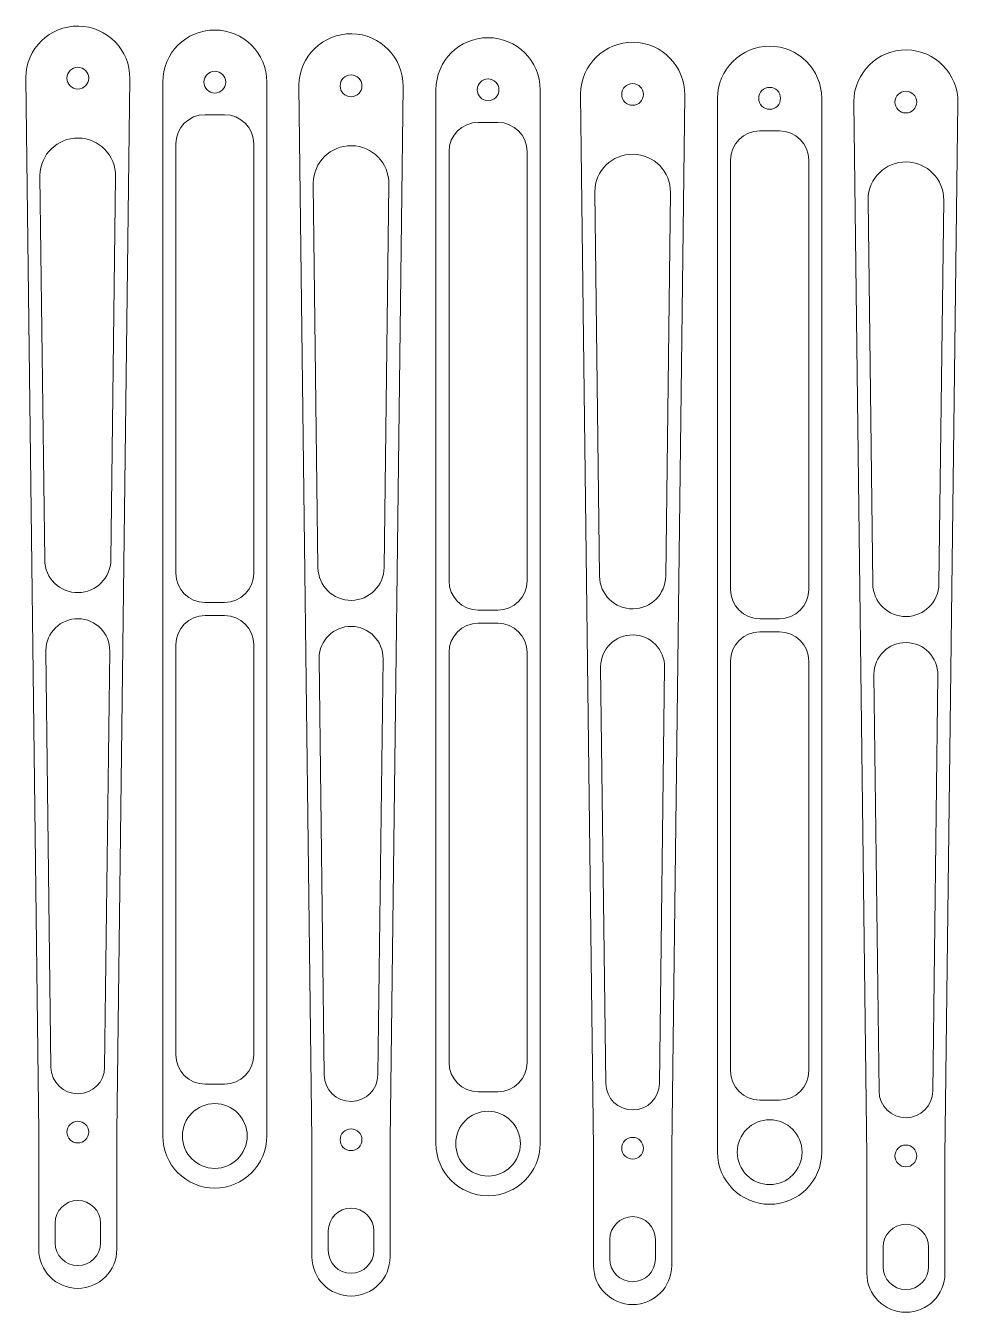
# Model space of a CAD drawing. Header units: inches. Extents: x 2 to 13.3, y -11.5 to -2.3.
# Drawn here: x 2.01 to 7.65, y -10.12 to -2.34 of the extents above; entities that cross this region are included whole.
import ezdxf

# ---------------------------------------------------------------- set-up
doc = ezdxf.new("R2010")
doc.units = ezdxf.units.IN
doc.header["$MEASUREMENT"] = 0
doc.layers.add('Layer 1', color=7, linetype='Continuous')

# ---------------------------------------------------------------- blocks, each defined once
blk = doc.blocks.new('block 94')
at = {"layer": 'Layer 1', "lineweight": 0}
blk.add_open_spline([(7.4036, -9.1766), (7.4036, -9.1401), (7.3741, -9.1106), (7.3376, -9.1106), (7.3012, -9.1106), (7.2717, -9.1401), (7.2717, -9.1766), (7.2717, -9.213), (7.3012, -9.2425), (7.3376, -9.2425), (7.3741, -9.2425), (7.4036, -9.213), (7.4036, -9.1766), (7.4036, -9.1766), (7.4036, -9.1766), (7.4036, -9.1766)], degree=3, knots=[0, 0, 0, 0, 1, 1, 1, 2, 2, 2, 3, 3, 3, 4, 4, 4, 5, 5, 5, 5], dxfattribs=at)
blk = doc.blocks.new('block 95')
at = {"layer": 'Layer 1', "lineweight": 0}
blk.add_open_spline([(7.4036, -2.8065), (7.4036, -2.7701), (7.3741, -2.7405), (7.3376, -2.7405), (7.3012, -2.7405), (7.2717, -2.7701), (7.2717, -2.8065), (7.2717, -2.8429), (7.3012, -2.8724), (7.3376, -2.8724), (7.3741, -2.8724), (7.4036, -2.8429), (7.4036, -2.8065), (7.4036, -2.8065), (7.4036, -2.8065), (7.4036, -2.8065)], degree=3, knots=[0, 0, 0, 0, 1, 1, 1, 2, 2, 2, 3, 3, 3, 4, 4, 4, 5, 5, 5, 5], dxfattribs=at)
blk = doc.blocks.new('block 96')
at = {"layer": 'Layer 1', "lineweight": 0}
blk.add_open_spline([(7.1374, -5.7184), (7.1388, -5.829), (7.2295, -5.9175), (7.3401, -5.9162), (7.4488, -5.9148), (7.5365, -5.8271), (7.5379, -5.7184)], degree=3, knots=[0, 0, 0, 0, 1, 1, 1, 2, 2, 2, 2], dxfattribs=at)
blk = doc.blocks.new('block 97')
at = {"layer": 'Layer 1', "lineweight": 0}
blk.add_lwpolyline([(7.5665, -3.3999), (7.5379, -5.7184)], dxfattribs=at)
blk = doc.blocks.new('block 98')
at = {"layer": 'Layer 1', "lineweight": 0}
blk.add_open_spline([(7.5665, -3.3999), (7.5681, -3.2734), (7.4669, -3.1697), (7.3405, -3.1681), (7.2141, -3.1666), (7.1103, -3.2678), (7.1087, -3.3942), (7.1087, -3.3961), (7.1087, -3.398), (7.1087, -3.3999)], degree=3, knots=[0, 0, 0, 0, 1, 1, 1, 2, 2, 2, 3, 3, 3, 3], dxfattribs=at)
blk = doc.blocks.new('block 99')
at = {"layer": 'Layer 1', "lineweight": 0}
blk.add_lwpolyline([(7.1374, -5.7184), (7.1087, -3.3999)], dxfattribs=at)
blk = doc.blocks.new('block 100')
at = {"layer": 'Layer 1', "lineweight": 0}
blk.add_open_spline([(7.1753, -8.7849), (7.1764, -8.8745), (7.25, -8.9463), (7.3396, -8.9452), (7.4277, -8.9441), (7.4989, -8.873), (7.5, -8.7849)], degree=3, knots=[0, 0, 0, 0, 1, 1, 1, 2, 2, 2, 2], dxfattribs=at)
blk = doc.blocks.new('block 101')
at = {"layer": 'Layer 1', "lineweight": 0}
blk.add_lwpolyline([(7.5311, -6.2695), (7.5, -8.7849)], dxfattribs=at)
blk = doc.blocks.new('block 102')
at = {"layer": 'Layer 1', "lineweight": 0}
blk.add_open_spline([(7.5311, -6.2695), (7.5324, -6.1627), (7.4469, -6.075), (7.34, -6.0737), (7.2332, -6.0723), (7.1455, -6.1579), (7.1442, -6.2647), (7.1442, -6.2663), (7.1442, -6.2679), (7.1442, -6.2695)], degree=3, knots=[0, 0, 0, 0, 1, 1, 1, 2, 2, 2, 3, 3, 3, 3], dxfattribs=at)
blk = doc.blocks.new('block 103')
at = {"layer": 'Layer 1', "lineweight": 0}
blk.add_lwpolyline([(7.1753, -8.7849), (7.1442, -6.2695)], dxfattribs=at)
blk = doc.blocks.new('block 104')
at = {"layer": 'Layer 1', "lineweight": 0}
blk.add_lwpolyline([(7.4754, -9.7277), (7.4754, -9.8459)], dxfattribs=at)
blk = doc.blocks.new('block 105')
at = {"layer": 'Layer 1', "lineweight": 0}
blk.add_open_spline([(7.1998, -9.8459), (7.1998, -9.922), (7.2615, -9.9836), (7.3376, -9.9836), (7.4137, -9.9836), (7.4754, -9.922), (7.4754, -9.8459)], degree=3, knots=[0, 0, 0, 0, 1, 1, 1, 2, 2, 2, 2], dxfattribs=at)
blk = doc.blocks.new('block 106')
at = {"layer": 'Layer 1', "lineweight": 0}
blk.add_lwpolyline([(7.1998, -9.8459), (7.1998, -9.7277)], dxfattribs=at)
blk = doc.blocks.new('block 107')
at = {"layer": 'Layer 1', "lineweight": 0}
blk.add_open_spline([(7.4754, -9.7277), (7.4754, -9.6516), (7.4137, -9.5899), (7.3376, -9.5899), (7.2615, -9.5899), (7.1998, -9.6516), (7.1998, -9.7277)], degree=3, knots=[0, 0, 0, 0, 1, 1, 1, 2, 2, 2, 2], dxfattribs=at)
blk = doc.blocks.new('block 108')
at = {"layer": 'Layer 1', "lineweight": 0}
blk.add_open_spline([(7.1014, -9.8852), (7.1014, -10.0157), (7.2072, -10.1214), (7.3376, -10.1214), (7.4681, -10.1214), (7.5739, -10.0157), (7.5739, -9.8852)], degree=3, knots=[0, 0, 0, 0, 1, 1, 1, 2, 2, 2, 2], dxfattribs=at)
blk = doc.blocks.new('block 109')
at = {"layer": 'Layer 1', "lineweight": 0}
blk.add_lwpolyline([(7.5739, -9.8852), (7.5739, -9.178)], dxfattribs=at)
blk = doc.blocks.new('block 110')
at = {"layer": 'Layer 1', "lineweight": 0}
blk.add_lwpolyline([(7.5739, -9.178), (7.6526, -2.8104)], dxfattribs=at)
blk = doc.blocks.new('block 111')
at = {"layer": 'Layer 1', "lineweight": 0}
blk.add_open_spline([(7.6526, -2.8104), (7.6547, -2.6364), (7.5155, -2.4937), (7.3415, -2.4915), (7.1676, -2.4894), (7.0249, -2.6286), (7.0227, -2.8026), (7.0227, -2.8052), (7.0227, -2.8078), (7.0227, -2.8104)], degree=3, knots=[0, 0, 0, 0, 1, 1, 1, 2, 2, 2, 3, 3, 3, 3], dxfattribs=at)
blk = doc.blocks.new('block 112')
at = {"layer": 'Layer 1', "lineweight": 0}
blk.add_lwpolyline([(7.0227, -2.8104), (7.1014, -9.178)], dxfattribs=at)
blk = doc.blocks.new('block 113')
at = {"layer": 'Layer 1', "lineweight": 0}
blk.add_lwpolyline([(7.1014, -9.178), (7.1014, -9.8852)], dxfattribs=at)
blk = doc.blocks.new('block 93')
at = {"layer": 'Layer 1'}
for name in ['block 111', 'block 95', 'block 112', 'block 110', 'block 98', 'block 99', 'block 97', 'block 96', 'block 102', 'block 103', 'block 101', 'block 100', 'block 94', 'block 113', 'block 109', 'block 107', 'block 106', 'block 104', 'block 105', 'block 108']:
    blk.add_blockref(name, (0, 0), dxfattribs=at)
blk = doc.blocks.new('block 184')
at = {"layer": 'Layer 1', "lineweight": 0}
blk.add_open_spline([(6.5796, -2.7837), (6.5796, -2.7473), (6.5501, -2.7178), (6.5137, -2.7178), (6.4772, -2.7178), (6.4477, -2.7473), (6.4477, -2.7837), (6.4477, -2.8201), (6.4772, -2.8497), (6.5137, -2.8497), (6.5501, -2.8497), (6.5796, -2.8201), (6.5796, -2.7837), (6.5796, -2.7837), (6.5796, -2.7837), (6.5796, -2.7837)], degree=3, knots=[0, 0, 0, 0, 1, 1, 1, 2, 2, 2, 3, 3, 3, 4, 4, 4, 5, 5, 5, 5], dxfattribs=at)
blk = doc.blocks.new('block 185')
at = {"layer": 'Layer 1', "lineweight": 0}
blk.add_open_spline([(6.7095, -9.1538), (6.7095, -9.0456), (6.6218, -8.9579), (6.5137, -8.9579), (6.4055, -8.9579), (6.3178, -9.0456), (6.3178, -9.1538), (6.3178, -9.2619), (6.4055, -9.3497), (6.5137, -9.3497), (6.6218, -9.3497), (6.7095, -9.2619), (6.7095, -9.1538), (6.7095, -9.1538), (6.7095, -9.1538), (6.7095, -9.1538)], degree=3, knots=[0, 0, 0, 0, 1, 1, 1, 2, 2, 2, 3, 3, 3, 4, 4, 4, 5, 5, 5, 5], dxfattribs=at)
blk = doc.blocks.new('block 186')
at = {"layer": 'Layer 1', "lineweight": 0}
blk.add_lwpolyline([(6.2774, -5.7522), (6.2774, -3.1577)], dxfattribs=at)
blk = doc.blocks.new('block 187')
at = {"layer": 'Layer 1', "lineweight": 0}
blk.add_open_spline([(6.4546, -2.9806), (6.3568, -2.9806), (6.2774, -3.0599), (6.2774, -3.1577)], degree=3, dxfattribs=at)
blk = doc.blocks.new('block 188')
at = {"layer": 'Layer 1', "lineweight": 0}
blk.add_lwpolyline([(6.4546, -2.9806), (6.5727, -2.9806)], dxfattribs=at)
blk = doc.blocks.new('block 189')
at = {"layer": 'Layer 1', "lineweight": 0}
blk.add_open_spline([(6.7499, -3.1577), (6.7499, -3.0599), (6.6706, -2.9806), (6.5727, -2.9806)], degree=3, dxfattribs=at)
blk = doc.blocks.new('block 190')
at = {"layer": 'Layer 1', "lineweight": 0}
blk.add_lwpolyline([(6.7499, -3.1577), (6.7499, -5.7522)], dxfattribs=at)
blk = doc.blocks.new('block 191')
at = {"layer": 'Layer 1', "lineweight": 0}
blk.add_open_spline([(6.5727, -5.9294), (6.6706, -5.9294), (6.7499, -5.8501), (6.7499, -5.7522)], degree=3, dxfattribs=at)
blk = doc.blocks.new('block 192')
at = {"layer": 'Layer 1', "lineweight": 0}
blk.add_lwpolyline([(6.5727, -5.9294), (6.4546, -5.9294)], dxfattribs=at)
blk = doc.blocks.new('block 193')
at = {"layer": 'Layer 1', "lineweight": 0}
blk.add_open_spline([(6.2774, -5.7522), (6.2774, -5.8501), (6.3568, -5.9294), (6.4546, -5.9294)], degree=3, dxfattribs=at)
blk = doc.blocks.new('block 194')
at = {"layer": 'Layer 1', "lineweight": 0}
blk.add_lwpolyline([(6.2774, -8.6626), (6.2774, -6.1853)], dxfattribs=at)
blk = doc.blocks.new('block 195')
at = {"layer": 'Layer 1', "lineweight": 0}
blk.add_open_spline([(6.4546, -6.0081), (6.3568, -6.0081), (6.2774, -6.0874), (6.2774, -6.1853)], degree=3, dxfattribs=at)
blk = doc.blocks.new('block 196')
at = {"layer": 'Layer 1', "lineweight": 0}
blk.add_lwpolyline([(6.4546, -6.0081), (6.5727, -6.0081)], dxfattribs=at)
blk = doc.blocks.new('block 197')
at = {"layer": 'Layer 1', "lineweight": 0}
blk.add_open_spline([(6.7499, -6.1853), (6.7499, -6.0874), (6.6706, -6.0081), (6.5727, -6.0081)], degree=3, dxfattribs=at)
blk = doc.blocks.new('block 198')
at = {"layer": 'Layer 1', "lineweight": 0}
blk.add_lwpolyline([(6.7499, -6.1853), (6.7499, -8.6626)], dxfattribs=at)
blk = doc.blocks.new('block 199')
at = {"layer": 'Layer 1', "lineweight": 0}
blk.add_open_spline([(6.5727, -8.8398), (6.6706, -8.8398), (6.7499, -8.7605), (6.7499, -8.6626)], degree=3, dxfattribs=at)
blk = doc.blocks.new('block 200')
at = {"layer": 'Layer 1', "lineweight": 0}
blk.add_lwpolyline([(6.5727, -8.8398), (6.4546, -8.8398)], dxfattribs=at)
blk = doc.blocks.new('block 201')
at = {"layer": 'Layer 1', "lineweight": 0}
blk.add_open_spline([(6.2774, -8.6626), (6.2774, -8.7605), (6.3568, -8.8398), (6.4546, -8.8398)], degree=3, dxfattribs=at)
blk = doc.blocks.new('block 202')
at = {"layer": 'Layer 1', "lineweight": 0}
blk.add_lwpolyline([(6.1987, -2.7837), (6.1987, -9.1538)], dxfattribs=at)
blk = doc.blocks.new('block 203')
at = {"layer": 'Layer 1', "lineweight": 0}
blk.add_open_spline([(6.1987, -9.1538), (6.1987, -9.3277), (6.3397, -9.4687), (6.5137, -9.4687), (6.6876, -9.4687), (6.8286, -9.3277), (6.8286, -9.1538)], degree=3, knots=[0, 0, 0, 0, 1, 1, 1, 2, 2, 2, 2], dxfattribs=at)
blk = doc.blocks.new('block 204')
at = {"layer": 'Layer 1', "lineweight": 0}
blk.add_lwpolyline([(6.8286, -9.1538), (6.8286, -2.7837)], dxfattribs=at)
blk = doc.blocks.new('block 205')
at = {"layer": 'Layer 1', "lineweight": 0}
blk.add_open_spline([(6.8286, -2.7837), (6.8286, -2.6098), (6.6876, -2.4687), (6.5137, -2.4687), (6.3397, -2.4687), (6.1987, -2.6098), (6.1987, -2.7837)], degree=3, knots=[0, 0, 0, 0, 1, 1, 1, 2, 2, 2, 2], dxfattribs=at)
blk = doc.blocks.new('block 183')
at = {"layer": 'Layer 1'}
for name in ['block 205', 'block 184', 'block 202', 'block 204', 'block 187', 'block 188', 'block 189', 'block 186', 'block 190', 'block 193', 'block 191', 'block 192', 'block 195', 'block 196', 'block 197', 'block 194', 'block 198', 'block 201', 'block 199', 'block 200', 'block 185', 'block 203']:
    blk.add_blockref(name, (0, 0), dxfattribs=at)
blk = doc.blocks.new('block 207')
at = {"layer": 'Layer 1', "lineweight": 0}
blk.add_open_spline([(5.7508, -9.1301), (5.7508, -9.0937), (5.7213, -9.0641), (5.6848, -9.0641), (5.6484, -9.0641), (5.6189, -9.0937), (5.6189, -9.1301), (5.6189, -9.1665), (5.6484, -9.196), (5.6848, -9.196), (5.7213, -9.196), (5.7508, -9.1665), (5.7508, -9.1301), (5.7508, -9.1301), (5.7508, -9.1301), (5.7508, -9.1301)], degree=3, knots=[0, 0, 0, 0, 1, 1, 1, 2, 2, 2, 3, 3, 3, 4, 4, 4, 5, 5, 5, 5], dxfattribs=at)
blk = doc.blocks.new('block 208')
at = {"layer": 'Layer 1', "lineweight": 0}
blk.add_open_spline([(5.7508, -2.76), (5.7508, -2.7236), (5.7213, -2.6941), (5.6848, -2.6941), (5.6484, -2.6941), (5.6189, -2.7236), (5.6189, -2.76), (5.6189, -2.7964), (5.6484, -2.826), (5.6848, -2.826), (5.7213, -2.826), (5.7508, -2.7964), (5.7508, -2.76), (5.7508, -2.76), (5.7508, -2.76), (5.7508, -2.76)], degree=3, knots=[0, 0, 0, 0, 1, 1, 1, 2, 2, 2, 3, 3, 3, 4, 4, 4, 5, 5, 5, 5], dxfattribs=at)
blk = doc.blocks.new('block 209')
at = {"layer": 'Layer 1', "lineweight": 0}
blk.add_open_spline([(5.4846, -5.6719), (5.486, -5.7825), (5.5767, -5.8711), (5.6873, -5.8697), (5.796, -5.8684), (5.8837, -5.7806), (5.8851, -5.6719)], degree=3, knots=[0, 0, 0, 0, 1, 1, 1, 2, 2, 2, 2], dxfattribs=at)
blk = doc.blocks.new('block 210')
at = {"layer": 'Layer 1', "lineweight": 0}
blk.add_lwpolyline([(5.9138, -3.3534), (5.8851, -5.6719)], dxfattribs=at)
blk = doc.blocks.new('block 211')
at = {"layer": 'Layer 1', "lineweight": 0}
blk.add_open_spline([(5.9138, -3.3534), (5.9153, -3.227), (5.8141, -3.1232), (5.6877, -3.1217), (5.5613, -3.1201), (5.4575, -3.2213), (5.4559, -3.3477), (5.4559, -3.3496), (5.4559, -3.3515), (5.4559, -3.3534)], degree=3, knots=[0, 0, 0, 0, 1, 1, 1, 2, 2, 2, 3, 3, 3, 3], dxfattribs=at)
blk = doc.blocks.new('block 212')
at = {"layer": 'Layer 1', "lineweight": 0}
blk.add_lwpolyline([(5.4846, -5.6719), (5.4559, -3.3534)], dxfattribs=at)
blk = doc.blocks.new('block 213')
at = {"layer": 'Layer 1', "lineweight": 0}
blk.add_open_spline([(5.5225, -8.7384), (5.5236, -8.828), (5.5972, -8.8998), (5.6868, -8.8987), (5.7749, -8.8976), (5.8461, -8.8265), (5.8472, -8.7384)], degree=3, knots=[0, 0, 0, 0, 1, 1, 1, 2, 2, 2, 2], dxfattribs=at)
blk = doc.blocks.new('block 214')
at = {"layer": 'Layer 1', "lineweight": 0}
blk.add_lwpolyline([(5.8783, -6.223), (5.8472, -8.7384)], dxfattribs=at)
blk = doc.blocks.new('block 215')
at = {"layer": 'Layer 1', "lineweight": 0}
blk.add_open_spline([(5.8783, -6.223), (5.8796, -6.1162), (5.7941, -6.0285), (5.6872, -6.0272), (5.5804, -6.0259), (5.4927, -6.1114), (5.4914, -6.2182), (5.4914, -6.2198), (5.4914, -6.2214), (5.4914, -6.223)], degree=3, knots=[0, 0, 0, 0, 1, 1, 1, 2, 2, 2, 3, 3, 3, 3], dxfattribs=at)
blk = doc.blocks.new('block 216')
at = {"layer": 'Layer 1', "lineweight": 0}
blk.add_lwpolyline([(5.5225, -8.7384), (5.4914, -6.223)], dxfattribs=at)
blk = doc.blocks.new('block 217')
at = {"layer": 'Layer 1', "lineweight": 0}
blk.add_lwpolyline([(5.8226, -9.6813), (5.8226, -9.7994)], dxfattribs=at)
blk = doc.blocks.new('block 218')
at = {"layer": 'Layer 1', "lineweight": 0}
blk.add_open_spline([(5.547, -9.7994), (5.547, -9.8755), (5.6087, -9.9372), (5.6848, -9.9372), (5.7609, -9.9372), (5.8226, -9.8755), (5.8226, -9.7994)], degree=3, knots=[0, 0, 0, 0, 1, 1, 1, 2, 2, 2, 2], dxfattribs=at)
blk = doc.blocks.new('block 219')
at = {"layer": 'Layer 1', "lineweight": 0}
blk.add_lwpolyline([(5.547, -9.7994), (5.547, -9.6813)], dxfattribs=at)
blk = doc.blocks.new('block 220')
at = {"layer": 'Layer 1', "lineweight": 0}
blk.add_open_spline([(5.8226, -9.6813), (5.8226, -9.6052), (5.7609, -9.5435), (5.6848, -9.5435), (5.6087, -9.5435), (5.547, -9.6052), (5.547, -9.6813)], degree=3, knots=[0, 0, 0, 0, 1, 1, 1, 2, 2, 2, 2], dxfattribs=at)
blk = doc.blocks.new('block 221')
at = {"layer": 'Layer 1', "lineweight": 0}
blk.add_open_spline([(5.4486, -9.8387), (5.4486, -9.9692), (5.5544, -10.075), (5.6848, -10.075), (5.8153, -10.075), (5.9211, -9.9692), (5.9211, -9.8387)], degree=3, knots=[0, 0, 0, 0, 1, 1, 1, 2, 2, 2, 2], dxfattribs=at)
blk = doc.blocks.new('block 222')
at = {"layer": 'Layer 1', "lineweight": 0}
blk.add_lwpolyline([(5.9211, -9.8387), (5.9211, -9.1316)], dxfattribs=at)
blk = doc.blocks.new('block 223')
at = {"layer": 'Layer 1', "lineweight": 0}
blk.add_lwpolyline([(5.9211, -9.1316), (5.9998, -2.7639)], dxfattribs=at)
blk = doc.blocks.new('block 224')
at = {"layer": 'Layer 1', "lineweight": 0}
blk.add_open_spline([(5.9998, -2.7639), (6.0019, -2.59), (5.8627, -2.4472), (5.6887, -2.4451), (5.5148, -2.4429), (5.3721, -2.5822), (5.3699, -2.7561), (5.3699, -2.7587), (5.3699, -2.7613), (5.3699, -2.7639)], degree=3, knots=[0, 0, 0, 0, 1, 1, 1, 2, 2, 2, 3, 3, 3, 3], dxfattribs=at)
blk = doc.blocks.new('block 225')
at = {"layer": 'Layer 1', "lineweight": 0}
blk.add_lwpolyline([(5.3699, -2.7639), (5.4486, -9.1316)], dxfattribs=at)
blk = doc.blocks.new('block 226')
at = {"layer": 'Layer 1', "lineweight": 0}
blk.add_lwpolyline([(5.4486, -9.1316), (5.4486, -9.8387)], dxfattribs=at)
blk = doc.blocks.new('block 206')
at = {"layer": 'Layer 1'}
for name in ['block 224', 'block 208', 'block 225', 'block 223', 'block 211', 'block 212', 'block 210', 'block 209', 'block 215', 'block 216', 'block 214', 'block 213', 'block 207', 'block 226', 'block 222', 'block 220', 'block 219', 'block 217', 'block 221', 'block 218']:
    blk.add_blockref(name, (0, 0), dxfattribs=at)
blk = doc.blocks.new('block 267')
at = {"layer": 'Layer 1', "lineweight": 0}
blk.add_open_spline([(4.8764, -2.7322), (4.8764, -2.6958), (4.8468, -2.6663), (4.8104, -2.6663), (4.774, -2.6663), (4.7445, -2.6958), (4.7445, -2.7322), (4.7445, -2.7686), (4.774, -2.7982), (4.8104, -2.7982), (4.8468, -2.7982), (4.8764, -2.7686), (4.8764, -2.7322), (4.8764, -2.7322), (4.8764, -2.7322), (4.8764, -2.7322)], degree=3, knots=[0, 0, 0, 0, 1, 1, 1, 2, 2, 2, 3, 3, 3, 4, 4, 4, 5, 5, 5, 5], dxfattribs=at)
blk = doc.blocks.new('block 268')
at = {"layer": 'Layer 1', "lineweight": 0}
blk.add_open_spline([(5.0063, -9.1023), (5.0063, -8.9941), (4.9186, -8.9064), (4.8104, -8.9064), (4.7022, -8.9064), (4.6146, -8.9941), (4.6146, -9.1023), (4.6146, -9.2105), (4.7022, -9.2982), (4.8104, -9.2982), (4.9186, -9.2982), (5.0063, -9.2105), (5.0063, -9.1023), (5.0063, -9.1023), (5.0063, -9.1023), (5.0063, -9.1023)], degree=3, knots=[0, 0, 0, 0, 1, 1, 1, 2, 2, 2, 3, 3, 3, 4, 4, 4, 5, 5, 5, 5], dxfattribs=at)
blk = doc.blocks.new('block 269')
at = {"layer": 'Layer 1', "lineweight": 0}
blk.add_lwpolyline([(4.5742, -5.7007), (4.5742, -3.1062)], dxfattribs=at)
blk = doc.blocks.new('block 270')
at = {"layer": 'Layer 1', "lineweight": 0}
blk.add_open_spline([(4.7514, -2.9291), (4.6535, -2.9291), (4.5742, -3.0084), (4.5742, -3.1062)], degree=3, dxfattribs=at)
blk = doc.blocks.new('block 271')
at = {"layer": 'Layer 1', "lineweight": 0}
blk.add_lwpolyline([(4.7514, -2.9291), (4.8695, -2.9291)], dxfattribs=at)
blk = doc.blocks.new('block 272')
at = {"layer": 'Layer 1', "lineweight": 0}
blk.add_open_spline([(5.0466, -3.1062), (5.0466, -3.0084), (4.9673, -2.9291), (4.8695, -2.9291)], degree=3, dxfattribs=at)
blk = doc.blocks.new('block 273')
at = {"layer": 'Layer 1', "lineweight": 0}
blk.add_lwpolyline([(5.0466, -3.1062), (5.0466, -5.7007)], dxfattribs=at)
blk = doc.blocks.new('block 274')
at = {"layer": 'Layer 1', "lineweight": 0}
blk.add_open_spline([(4.8695, -5.8779), (4.9673, -5.8779), (5.0466, -5.7986), (5.0466, -5.7007)], degree=3, dxfattribs=at)
blk = doc.blocks.new('block 275')
at = {"layer": 'Layer 1', "lineweight": 0}
blk.add_lwpolyline([(4.8695, -5.8779), (4.7514, -5.8779)], dxfattribs=at)
blk = doc.blocks.new('block 276')
at = {"layer": 'Layer 1', "lineweight": 0}
blk.add_open_spline([(4.5742, -5.7007), (4.5742, -5.7986), (4.6535, -5.8779), (4.7514, -5.8779)], degree=3, dxfattribs=at)
blk = doc.blocks.new('block 277')
at = {"layer": 'Layer 1', "lineweight": 0}
blk.add_lwpolyline([(4.5742, -8.6112), (4.5742, -6.1338)], dxfattribs=at)
blk = doc.blocks.new('block 278')
at = {"layer": 'Layer 1', "lineweight": 0}
blk.add_open_spline([(4.7514, -5.9566), (4.6535, -5.9566), (4.5742, -6.036), (4.5742, -6.1338)], degree=3, dxfattribs=at)
blk = doc.blocks.new('block 279')
at = {"layer": 'Layer 1', "lineweight": 0}
blk.add_lwpolyline([(4.7514, -5.9566), (4.8695, -5.9566)], dxfattribs=at)
blk = doc.blocks.new('block 280')
at = {"layer": 'Layer 1', "lineweight": 0}
blk.add_open_spline([(5.0466, -6.1338), (5.0466, -6.036), (4.9673, -5.9566), (4.8695, -5.9566)], degree=3, dxfattribs=at)
blk = doc.blocks.new('block 281')
at = {"layer": 'Layer 1', "lineweight": 0}
blk.add_lwpolyline([(5.0466, -6.1338), (5.0466, -8.6112)], dxfattribs=at)
blk = doc.blocks.new('block 282')
at = {"layer": 'Layer 1', "lineweight": 0}
blk.add_open_spline([(4.8695, -8.7883), (4.9673, -8.7883), (5.0466, -8.709), (5.0466, -8.6112)], degree=3, dxfattribs=at)
blk = doc.blocks.new('block 283')
at = {"layer": 'Layer 1', "lineweight": 0}
blk.add_lwpolyline([(4.8695, -8.7883), (4.7514, -8.7883)], dxfattribs=at)
blk = doc.blocks.new('block 284')
at = {"layer": 'Layer 1', "lineweight": 0}
blk.add_open_spline([(4.5742, -8.6112), (4.5742, -8.709), (4.6535, -8.7883), (4.7514, -8.7883)], degree=3, dxfattribs=at)
blk = doc.blocks.new('block 285')
at = {"layer": 'Layer 1', "lineweight": 0}
blk.add_lwpolyline([(4.4955, -2.7322), (4.4955, -9.1023)], dxfattribs=at)
blk = doc.blocks.new('block 286')
at = {"layer": 'Layer 1', "lineweight": 0}
blk.add_open_spline([(4.4955, -9.1023), (4.4955, -9.2762), (4.6365, -9.4172), (4.8104, -9.4172), (4.9844, -9.4172), (5.1254, -9.2762), (5.1254, -9.1023)], degree=3, knots=[0, 0, 0, 0, 1, 1, 1, 2, 2, 2, 2], dxfattribs=at)
blk = doc.blocks.new('block 287')
at = {"layer": 'Layer 1', "lineweight": 0}
blk.add_lwpolyline([(5.1254, -9.1023), (5.1254, -2.7322)], dxfattribs=at)
blk = doc.blocks.new('block 288')
at = {"layer": 'Layer 1', "lineweight": 0}
blk.add_open_spline([(5.1254, -2.7322), (5.1254, -2.5583), (4.9844, -2.4173), (4.8104, -2.4173), (4.6365, -2.4173), (4.4955, -2.5583), (4.4955, -2.7322)], degree=3, knots=[0, 0, 0, 0, 1, 1, 1, 2, 2, 2, 2], dxfattribs=at)
blk = doc.blocks.new('block 266')
at = {"layer": 'Layer 1'}
for name in ['block 288', 'block 267', 'block 285', 'block 287', 'block 270', 'block 271', 'block 272', 'block 269', 'block 273', 'block 276', 'block 274', 'block 275', 'block 278', 'block 279', 'block 280', 'block 277', 'block 281', 'block 284', 'block 282', 'block 283', 'block 268', 'block 286']:
    blk.add_blockref(name, (0, 0), dxfattribs=at)
blk = doc.blocks.new('block 319')
at = {"layer": 'Layer 1', "lineweight": 0}
blk.add_open_spline([(4.0476, -9.0786), (4.0476, -9.0422), (4.018, -9.0127), (3.9816, -9.0127), (3.9452, -9.0127), (3.9157, -9.0422), (3.9157, -9.0786), (3.9157, -9.115), (3.9452, -9.1445), (3.9816, -9.1445), (4.018, -9.1445), (4.0476, -9.115), (4.0476, -9.0786), (4.0476, -9.0786), (4.0476, -9.0786), (4.0476, -9.0786)], degree=3, knots=[0, 0, 0, 0, 1, 1, 1, 2, 2, 2, 3, 3, 3, 4, 4, 4, 5, 5, 5, 5], dxfattribs=at)
blk = doc.blocks.new('block 320')
at = {"layer": 'Layer 1', "lineweight": 0}
blk.add_open_spline([(4.0476, -2.7085), (4.0476, -2.6721), (4.018, -2.6426), (3.9816, -2.6426), (3.9452, -2.6426), (3.9157, -2.6721), (3.9157, -2.7085), (3.9157, -2.7449), (3.9452, -2.7745), (3.9816, -2.7745), (4.018, -2.7745), (4.0476, -2.7449), (4.0476, -2.7085), (4.0476, -2.7085), (4.0476, -2.7085), (4.0476, -2.7085)], degree=3, knots=[0, 0, 0, 0, 1, 1, 1, 2, 2, 2, 3, 3, 3, 4, 4, 4, 5, 5, 5, 5], dxfattribs=at)
blk = doc.blocks.new('block 321')
at = {"layer": 'Layer 1', "lineweight": 0}
blk.add_open_spline([(3.7814, -5.6205), (3.7827, -5.7311), (3.8735, -5.8196), (3.9841, -5.8182), (4.0927, -5.8169), (4.1805, -5.7291), (4.1819, -5.6205)], degree=3, knots=[0, 0, 0, 0, 1, 1, 1, 2, 2, 2, 2], dxfattribs=at)
blk = doc.blocks.new('block 322')
at = {"layer": 'Layer 1', "lineweight": 0}
blk.add_lwpolyline([(4.2105, -3.3019), (4.1819, -5.6205)], dxfattribs=at)
blk = doc.blocks.new('block 323')
at = {"layer": 'Layer 1', "lineweight": 0}
blk.add_open_spline([(4.2105, -3.3019), (4.2121, -3.1755), (4.1109, -3.0717), (3.9844, -3.0702), (3.858, -3.0686), (3.7543, -3.1698), (3.7527, -3.2962), (3.7527, -3.2981), (3.7527, -3.3), (3.7527, -3.3019)], degree=3, knots=[0, 0, 0, 0, 1, 1, 1, 2, 2, 2, 3, 3, 3, 3], dxfattribs=at)
blk = doc.blocks.new('block 324')
at = {"layer": 'Layer 1', "lineweight": 0}
blk.add_lwpolyline([(3.7814, -5.6205), (3.7527, -3.3019)], dxfattribs=at)
blk = doc.blocks.new('block 325')
at = {"layer": 'Layer 1', "lineweight": 0}
blk.add_open_spline([(3.8193, -8.6869), (3.8204, -8.7766), (3.894, -8.8483), (3.9836, -8.8472), (4.0717, -8.8462), (4.1428, -8.775), (4.144, -8.6869)], degree=3, knots=[0, 0, 0, 0, 1, 1, 1, 2, 2, 2, 2], dxfattribs=at)
blk = doc.blocks.new('block 326')
at = {"layer": 'Layer 1', "lineweight": 0}
blk.add_lwpolyline([(4.175, -6.1716), (4.144, -8.6869)], dxfattribs=at)
blk = doc.blocks.new('block 327')
at = {"layer": 'Layer 1', "lineweight": 0}
blk.add_open_spline([(4.175, -6.1716), (4.1764, -6.0647), (4.0908, -5.9771), (3.984, -5.9757), (3.8772, -5.9744), (3.7895, -6.0599), (3.7882, -6.1668), (3.7882, -6.1684), (3.7882, -6.17), (3.7882, -6.1716)], degree=3, knots=[0, 0, 0, 0, 1, 1, 1, 2, 2, 2, 3, 3, 3, 3], dxfattribs=at)
blk = doc.blocks.new('block 328')
at = {"layer": 'Layer 1', "lineweight": 0}
blk.add_lwpolyline([(3.8193, -8.6869), (3.7882, -6.1716)], dxfattribs=at)
blk = doc.blocks.new('block 329')
at = {"layer": 'Layer 1', "lineweight": 0}
blk.add_lwpolyline([(4.1194, -9.6298), (4.1194, -9.7479)], dxfattribs=at)
blk = doc.blocks.new('block 330')
at = {"layer": 'Layer 1', "lineweight": 0}
blk.add_open_spline([(3.8438, -9.7479), (3.8438, -9.824), (3.9055, -9.8857), (3.9816, -9.8857), (4.0577, -9.8857), (4.1194, -9.824), (4.1194, -9.7479)], degree=3, knots=[0, 0, 0, 0, 1, 1, 1, 2, 2, 2, 2], dxfattribs=at)
blk = doc.blocks.new('block 331')
at = {"layer": 'Layer 1', "lineweight": 0}
blk.add_lwpolyline([(3.8438, -9.7479), (3.8438, -9.6298)], dxfattribs=at)
blk = doc.blocks.new('block 332')
at = {"layer": 'Layer 1', "lineweight": 0}
blk.add_open_spline([(4.1194, -9.6298), (4.1194, -9.5537), (4.0577, -9.492), (3.9816, -9.492), (3.9055, -9.492), (3.8438, -9.5537), (3.8438, -9.6298)], degree=3, knots=[0, 0, 0, 0, 1, 1, 1, 2, 2, 2, 2], dxfattribs=at)
blk = doc.blocks.new('block 333')
at = {"layer": 'Layer 1', "lineweight": 0}
blk.add_open_spline([(3.7454, -9.7873), (3.7454, -9.9177), (3.8512, -10.0235), (3.9816, -10.0235), (4.1121, -10.0235), (4.2178, -9.9177), (4.2178, -9.7873)], degree=3, knots=[0, 0, 0, 0, 1, 1, 1, 2, 2, 2, 2], dxfattribs=at)
blk = doc.blocks.new('block 334')
at = {"layer": 'Layer 1', "lineweight": 0}
blk.add_lwpolyline([(4.2178, -9.7873), (4.2178, -9.0801)], dxfattribs=at)
blk = doc.blocks.new('block 335')
at = {"layer": 'Layer 1', "lineweight": 0}
blk.add_lwpolyline([(4.2178, -9.0801), (4.2965, -2.7124)], dxfattribs=at)
blk = doc.blocks.new('block 336')
at = {"layer": 'Layer 1', "lineweight": 0}
blk.add_open_spline([(4.2965, -2.7124), (4.2987, -2.5385), (4.1595, -2.3957), (3.9855, -2.3936), (3.8116, -2.3914), (3.6688, -2.5307), (3.6667, -2.7046), (3.6666, -2.7072), (3.6666, -2.7098), (3.6667, -2.7124)], degree=3, knots=[0, 0, 0, 0, 1, 1, 1, 2, 2, 2, 3, 3, 3, 3], dxfattribs=at)
blk = doc.blocks.new('block 337')
at = {"layer": 'Layer 1', "lineweight": 0}
blk.add_lwpolyline([(3.6667, -2.7124), (3.7454, -9.0801)], dxfattribs=at)
blk = doc.blocks.new('block 338')
at = {"layer": 'Layer 1', "lineweight": 0}
blk.add_lwpolyline([(3.7454, -9.0801), (3.7454, -9.7873)], dxfattribs=at)
blk = doc.blocks.new('block 318')
at = {"layer": 'Layer 1'}
for name in ['block 336', 'block 320', 'block 337', 'block 335', 'block 323', 'block 324', 'block 322', 'block 321', 'block 327', 'block 328', 'block 326', 'block 325', 'block 319', 'block 338', 'block 334', 'block 332', 'block 331', 'block 329', 'block 333', 'block 330']:
    blk.add_blockref(name, (0, 0), dxfattribs=at)
blk = doc.blocks.new('block 409')
at = {"layer": 'Layer 1', "lineweight": 0}
blk.add_open_spline([(3.2236, -2.6857), (3.2236, -2.6493), (3.194, -2.6198), (3.1576, -2.6198), (3.1212, -2.6198), (3.0917, -2.6493), (3.0917, -2.6857), (3.0917, -2.7222), (3.1212, -2.7517), (3.1576, -2.7517), (3.194, -2.7517), (3.2236, -2.7222), (3.2236, -2.6857), (3.2236, -2.6857), (3.2236, -2.6857), (3.2236, -2.6857)], degree=3, knots=[0, 0, 0, 0, 1, 1, 1, 2, 2, 2, 3, 3, 3, 4, 4, 4, 5, 5, 5, 5], dxfattribs=at)
blk = doc.blocks.new('block 410')
at = {"layer": 'Layer 1', "lineweight": 0}
blk.add_open_spline([(3.3535, -9.0558), (3.3535, -8.9477), (3.2658, -8.86), (3.1576, -8.86), (3.0494, -8.86), (2.9617, -8.9477), (2.9617, -9.0558), (2.9617, -9.164), (3.0494, -9.2517), (3.1576, -9.2517), (3.2658, -9.2517), (3.3535, -9.164), (3.3535, -9.0558), (3.3535, -9.0558), (3.3535, -9.0558), (3.3535, -9.0558)], degree=3, knots=[0, 0, 0, 0, 1, 1, 1, 2, 2, 2, 3, 3, 3, 4, 4, 4, 5, 5, 5, 5], dxfattribs=at)
blk = doc.blocks.new('block 411')
at = {"layer": 'Layer 1', "lineweight": 0}
blk.add_lwpolyline([(2.9214, -5.6543), (2.9214, -3.0598)], dxfattribs=at)
blk = doc.blocks.new('block 412')
at = {"layer": 'Layer 1', "lineweight": 0}
blk.add_open_spline([(3.0986, -2.8826), (3.0007, -2.8826), (2.9214, -2.9619), (2.9214, -3.0598)], degree=3, dxfattribs=at)
blk = doc.blocks.new('block 413')
at = {"layer": 'Layer 1', "lineweight": 0}
blk.add_lwpolyline([(3.0986, -2.8826), (3.2167, -2.8826)], dxfattribs=at)
blk = doc.blocks.new('block 414')
at = {"layer": 'Layer 1', "lineweight": 0}
blk.add_open_spline([(3.3939, -3.0598), (3.3939, -2.9619), (3.3145, -2.8826), (3.2167, -2.8826)], degree=3, dxfattribs=at)
blk = doc.blocks.new('block 415')
at = {"layer": 'Layer 1', "lineweight": 0}
blk.add_lwpolyline([(3.3939, -3.0598), (3.3939, -5.6543)], dxfattribs=at)
blk = doc.blocks.new('block 416')
at = {"layer": 'Layer 1', "lineweight": 0}
blk.add_open_spline([(3.2167, -5.8314), (3.3145, -5.8314), (3.3939, -5.7521), (3.3939, -5.6543)], degree=3, dxfattribs=at)
blk = doc.blocks.new('block 417')
at = {"layer": 'Layer 1', "lineweight": 0}
blk.add_lwpolyline([(3.2167, -5.8314), (3.0986, -5.8314)], dxfattribs=at)
blk = doc.blocks.new('block 418')
at = {"layer": 'Layer 1', "lineweight": 0}
blk.add_open_spline([(2.9214, -5.6543), (2.9214, -5.7521), (3.0007, -5.8314), (3.0986, -5.8314)], degree=3, dxfattribs=at)
blk = doc.blocks.new('block 419')
at = {"layer": 'Layer 1', "lineweight": 0}
blk.add_lwpolyline([(2.9214, -8.5647), (2.9214, -6.0873)], dxfattribs=at)
blk = doc.blocks.new('block 420')
at = {"layer": 'Layer 1', "lineweight": 0}
blk.add_open_spline([(3.0986, -5.9102), (3.0007, -5.9102), (2.9214, -5.9895), (2.9214, -6.0873)], degree=3, dxfattribs=at)
blk = doc.blocks.new('block 421')
at = {"layer": 'Layer 1', "lineweight": 0}
blk.add_lwpolyline([(3.0986, -5.9102), (3.2167, -5.9102)], dxfattribs=at)
blk = doc.blocks.new('block 422')
at = {"layer": 'Layer 1', "lineweight": 0}
blk.add_open_spline([(3.3939, -6.0873), (3.3939, -5.9895), (3.3145, -5.9102), (3.2167, -5.9102)], degree=3, dxfattribs=at)
blk = doc.blocks.new('block 423')
at = {"layer": 'Layer 1', "lineweight": 0}
blk.add_lwpolyline([(3.3939, -6.0873), (3.3939, -8.5647)], dxfattribs=at)
blk = doc.blocks.new('block 424')
at = {"layer": 'Layer 1', "lineweight": 0}
blk.add_open_spline([(3.2167, -8.7418), (3.3145, -8.7418), (3.3939, -8.6625), (3.3939, -8.5647)], degree=3, dxfattribs=at)
blk = doc.blocks.new('block 425')
at = {"layer": 'Layer 1', "lineweight": 0}
blk.add_lwpolyline([(3.2167, -8.7418), (3.0986, -8.7418)], dxfattribs=at)
blk = doc.blocks.new('block 426')
at = {"layer": 'Layer 1', "lineweight": 0}
blk.add_open_spline([(2.9214, -8.5647), (2.9214, -8.6625), (3.0007, -8.7418), (3.0986, -8.7418)], degree=3, dxfattribs=at)
blk = doc.blocks.new('block 427')
at = {"layer": 'Layer 1', "lineweight": 0}
blk.add_lwpolyline([(2.8427, -2.6857), (2.8427, -9.0558)], dxfattribs=at)
blk = doc.blocks.new('block 428')
at = {"layer": 'Layer 1', "lineweight": 0}
blk.add_open_spline([(2.8427, -9.0558), (2.8427, -9.2298), (2.9837, -9.3708), (3.1576, -9.3708), (3.3316, -9.3708), (3.4726, -9.2298), (3.4726, -9.0558)], degree=3, knots=[0, 0, 0, 0, 1, 1, 1, 2, 2, 2, 2], dxfattribs=at)
blk = doc.blocks.new('block 429')
at = {"layer": 'Layer 1', "lineweight": 0}
blk.add_lwpolyline([(3.4726, -9.0558), (3.4726, -2.6857)], dxfattribs=at)
blk = doc.blocks.new('block 430')
at = {"layer": 'Layer 1', "lineweight": 0}
blk.add_open_spline([(3.4726, -2.6857), (3.4726, -2.5118), (3.3316, -2.3708), (3.1576, -2.3708), (2.9837, -2.3708), (2.8427, -2.5118), (2.8427, -2.6857)], degree=3, knots=[0, 0, 0, 0, 1, 1, 1, 2, 2, 2, 2], dxfattribs=at)
blk = doc.blocks.new('block 408')
at = {"layer": 'Layer 1'}
for name in ['block 430', 'block 409', 'block 427', 'block 429', 'block 412', 'block 413', 'block 414', 'block 411', 'block 415', 'block 418', 'block 416', 'block 417', 'block 420', 'block 421', 'block 422', 'block 419', 'block 423', 'block 426', 'block 424', 'block 425', 'block 410', 'block 428']:
    blk.add_blockref(name, (0, 0), dxfattribs=at)
blk = doc.blocks.new('block 432')
at = {"layer": 'Layer 1', "lineweight": 0}
blk.add_open_spline([(2.3948, -9.0321), (2.3948, -8.9957), (2.3652, -8.9662), (2.3288, -8.9662), (2.2924, -8.9662), (2.2629, -8.9957), (2.2629, -9.0321), (2.2629, -9.0686), (2.2924, -9.0981), (2.3288, -9.0981), (2.3652, -9.0981), (2.3948, -9.0686), (2.3948, -9.0321), (2.3948, -9.0321), (2.3948, -9.0321), (2.3948, -9.0321)], degree=3, knots=[0, 0, 0, 0, 1, 1, 1, 2, 2, 2, 3, 3, 3, 4, 4, 4, 5, 5, 5, 5], dxfattribs=at)
blk = doc.blocks.new('block 433')
at = {"layer": 'Layer 1', "lineweight": 0}
blk.add_open_spline([(2.3948, -2.6621), (2.3948, -2.6256), (2.3652, -2.5961), (2.3288, -2.5961), (2.2924, -2.5961), (2.2629, -2.6256), (2.2629, -2.6621), (2.2629, -2.6985), (2.2924, -2.728), (2.3288, -2.728), (2.3652, -2.728), (2.3948, -2.6985), (2.3948, -2.6621), (2.3948, -2.6621), (2.3948, -2.6621), (2.3948, -2.6621)], degree=3, knots=[0, 0, 0, 0, 1, 1, 1, 2, 2, 2, 3, 3, 3, 4, 4, 4, 5, 5, 5, 5], dxfattribs=at)
blk = doc.blocks.new('block 434')
at = {"layer": 'Layer 1', "lineweight": 0}
blk.add_open_spline([(2.1286, -5.574), (2.1299, -5.6846), (2.2207, -5.7731), (2.3313, -5.7717), (2.44, -5.7704), (2.5277, -5.6827), (2.5291, -5.574)], degree=3, knots=[0, 0, 0, 0, 1, 1, 1, 2, 2, 2, 2], dxfattribs=at)
blk = doc.blocks.new('block 435')
at = {"layer": 'Layer 1', "lineweight": 0}
blk.add_lwpolyline([(2.5577, -3.2554), (2.5291, -5.574)], dxfattribs=at)
blk = doc.blocks.new('block 436')
at = {"layer": 'Layer 1', "lineweight": 0}
blk.add_open_spline([(2.5577, -3.2554), (2.5593, -3.129), (2.4581, -3.0253), (2.3316, -3.0237), (2.2052, -3.0221), (2.1015, -3.1234), (2.0999, -3.2498), (2.0999, -3.2517), (2.0999, -3.2536), (2.0999, -3.2554)], degree=3, knots=[0, 0, 0, 0, 1, 1, 1, 2, 2, 2, 3, 3, 3, 3], dxfattribs=at)
blk = doc.blocks.new('block 437')
at = {"layer": 'Layer 1', "lineweight": 0}
blk.add_lwpolyline([(2.1286, -5.574), (2.0999, -3.2554)], dxfattribs=at)
blk = doc.blocks.new('block 438')
at = {"layer": 'Layer 1', "lineweight": 0}
blk.add_open_spline([(2.1665, -8.6404), (2.1676, -8.7301), (2.2412, -8.8019), (2.3308, -8.8008), (2.4189, -8.7997), (2.4901, -8.7285), (2.4912, -8.6404)], degree=3, knots=[0, 0, 0, 0, 1, 1, 1, 2, 2, 2, 2], dxfattribs=at)
blk = doc.blocks.new('block 439')
at = {"layer": 'Layer 1', "lineweight": 0}
blk.add_lwpolyline([(2.5222, -6.1251), (2.4912, -8.6404)], dxfattribs=at)
blk = doc.blocks.new('block 440')
at = {"layer": 'Layer 1', "lineweight": 0}
blk.add_open_spline([(2.5222, -6.1251), (2.5236, -6.0183), (2.438, -5.9306), (2.3312, -5.9293), (2.2244, -5.9279), (2.1367, -6.0135), (2.1354, -6.1203), (2.1354, -6.1219), (2.1354, -6.1235), (2.1354, -6.1251)], degree=3, knots=[0, 0, 0, 0, 1, 1, 1, 2, 2, 2, 3, 3, 3, 3], dxfattribs=at)
blk = doc.blocks.new('block 441')
at = {"layer": 'Layer 1', "lineweight": 0}
blk.add_lwpolyline([(2.1665, -8.6404), (2.1354, -6.1251)], dxfattribs=at)
blk = doc.blocks.new('block 442')
at = {"layer": 'Layer 1', "lineweight": 0}
blk.add_lwpolyline([(2.4666, -9.5833), (2.4666, -9.7014)], dxfattribs=at)
blk = doc.blocks.new('block 443')
at = {"layer": 'Layer 1', "lineweight": 0}
blk.add_open_spline([(2.191, -9.7014), (2.191, -9.7775), (2.2527, -9.8392), (2.3288, -9.8392), (2.4049, -9.8392), (2.4666, -9.7775), (2.4666, -9.7014)], degree=3, knots=[0, 0, 0, 0, 1, 1, 1, 2, 2, 2, 2], dxfattribs=at)
blk = doc.blocks.new('block 444')
at = {"layer": 'Layer 1', "lineweight": 0}
blk.add_lwpolyline([(2.191, -9.7014), (2.191, -9.5833)], dxfattribs=at)
blk = doc.blocks.new('block 445')
at = {"layer": 'Layer 1', "lineweight": 0}
blk.add_open_spline([(2.4666, -9.5833), (2.4666, -9.5072), (2.4049, -9.4455), (2.3288, -9.4455), (2.2527, -9.4455), (2.191, -9.5072), (2.191, -9.5833)], degree=3, knots=[0, 0, 0, 0, 1, 1, 1, 2, 2, 2, 2], dxfattribs=at)
blk = doc.blocks.new('block 446')
at = {"layer": 'Layer 1', "lineweight": 0}
blk.add_open_spline([(2.0926, -9.7408), (2.0926, -9.8713), (2.1984, -9.977), (2.3288, -9.977), (2.4593, -9.977), (2.565, -9.8713), (2.565, -9.7408)], degree=3, knots=[0, 0, 0, 0, 1, 1, 1, 2, 2, 2, 2], dxfattribs=at)
blk = doc.blocks.new('block 447')
at = {"layer": 'Layer 1', "lineweight": 0}
blk.add_lwpolyline([(2.565, -9.7408), (2.565, -9.0336)], dxfattribs=at)
blk = doc.blocks.new('block 448')
at = {"layer": 'Layer 1', "lineweight": 0}
blk.add_lwpolyline([(2.565, -9.0336), (2.6438, -2.6659)], dxfattribs=at)
blk = doc.blocks.new('block 449')
at = {"layer": 'Layer 1', "lineweight": 0}
blk.add_open_spline([(2.6438, -2.6659), (2.6459, -2.492), (2.5066, -2.3493), (2.3327, -2.3471), (2.1588, -2.345), (2.016, -2.4842), (2.0139, -2.6582), (2.0138, -2.6608), (2.0138, -2.6634), (2.0139, -2.6659)], degree=3, knots=[0, 0, 0, 0, 1, 1, 1, 2, 2, 2, 3, 3, 3, 3], dxfattribs=at)
blk = doc.blocks.new('block 450')
at = {"layer": 'Layer 1', "lineweight": 0}
blk.add_lwpolyline([(2.0139, -2.6659), (2.0926, -9.0336)], dxfattribs=at)
blk = doc.blocks.new('block 451')
at = {"layer": 'Layer 1', "lineweight": 0}
blk.add_lwpolyline([(2.0926, -9.0336), (2.0926, -9.7408)], dxfattribs=at)
blk = doc.blocks.new('block 431')
at = {"layer": 'Layer 1'}
for name in ['block 449', 'block 433', 'block 450', 'block 448', 'block 436', 'block 437', 'block 435', 'block 434', 'block 440', 'block 441', 'block 439', 'block 438', 'block 432', 'block 451', 'block 447', 'block 445', 'block 444', 'block 442', 'block 443', 'block 446']:
    blk.add_blockref(name, (0, 0), dxfattribs=at)

msp = doc.modelspace()

# ---------------------------------------------------------------- block references
at = {"layer": 'Layer 1'}
for name in ['block 431', 'block 408', 'block 318', 'block 266', 'block 206', 'block 183', 'block 93']:
    msp.add_blockref(name, (0, 0), dxfattribs=at)

doc.saveas('drawing.dxf')
